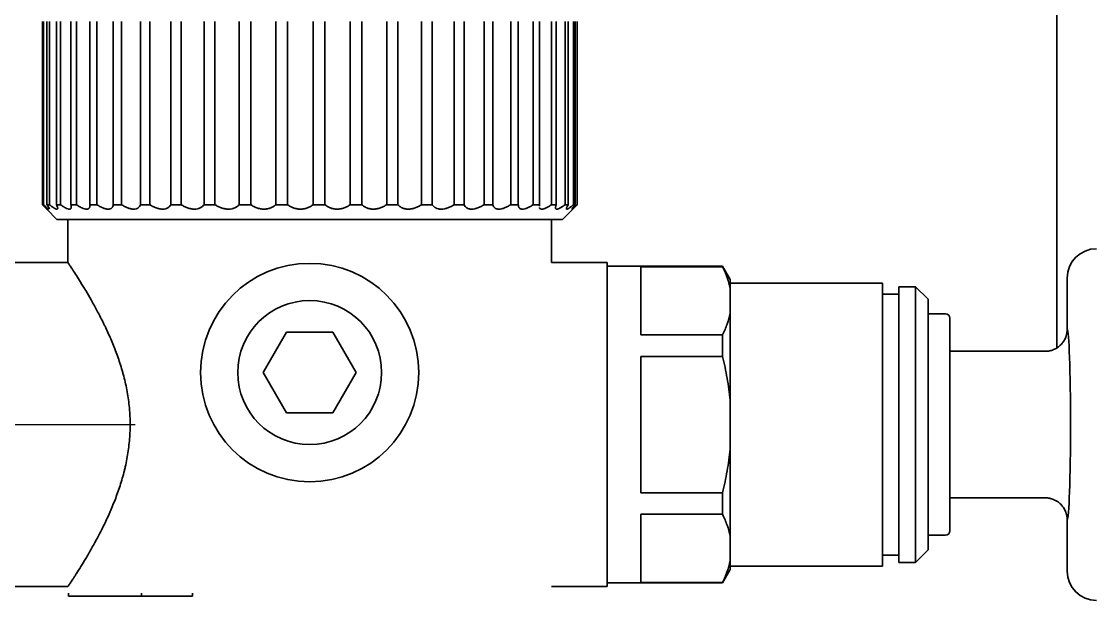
# Model space of a CAD drawing. Header units: inches. Extents: x 885 to 6823, y 710 to 5493.
# Drawn here: x 6583.1 to 6656.5, y 2264.9 to 2304.4 of the extents above; entities that cross this region are included whole.
import ezdxf

# ---------------------------------------------------------------- set-up
doc = ezdxf.new("R2010")
doc.units = ezdxf.units.IN
doc.layers.add('1', color=7, linetype='Continuous', true_color=0xffffff)

# ---------------------------------------------------------------- blocks, each defined once
blk = doc.blocks.new('A$C773D0E90')
at = {"color": 4}
blk.add_line((-50, 0), (50, 0), dxfattribs=at)

msp = doc.modelspace()

# ---------------------------------------------------------------- linework, layer by layer
at = {"layer": '1', "color": 7, "linetype": 'Continuous', "lineweight": 35}
for p, q in [((6653.758, 2282.088), (6653.758, 2353.056)), ((6584.529, 2304.355), (6584.529, 2291.856)), ((6584.585, 2291.856), (6584.585, 2304.355)), ((6584.828, 2304.355), (6584.828, 2291.856)), ((6584.995, 2291.856), (6584.995, 2304.355)), ((6585.475, 2304.355), (6585.475, 2291.856)), ((6585.751, 2291.856), (6585.751, 2304.355)), ((6586.46, 2304.355), (6586.46, 2291.856)), ((6586.837, 2291.856), (6586.837, 2304.355)), ((6587.761, 2304.355), (6587.761, 2291.856)), ((6588.234, 2291.856), (6588.234, 2304.355)), ((6589.354, 2304.355), (6589.354, 2291.856)), ((6589.913, 2291.856), (6589.913, 2304.355)), ((6591.208, 2304.355), (6591.208, 2291.856)), ((6591.842, 2291.856), (6591.842, 2304.355)), ((6593.287, 2304.355), (6593.287, 2291.856)), ((6593.984, 2291.856), (6593.984, 2304.355)), ((6595.55, 2304.355), (6595.55, 2291.856)), ((6596.296, 2291.856), (6596.296, 2304.355)), ((6597.954, 2304.355), (6597.954, 2291.856)), ((6598.735, 2291.856), (6598.735, 2304.355)), ((6600.451, 2304.355), (6600.451, 2291.856)), ((6601.251, 2291.856), (6601.251, 2304.355)), ((6602.993, 2304.355), (6602.993, 2291.856)), ((6603.797, 2291.856), (6603.797, 2304.355)), ((6605.531, 2304.355), (6605.531, 2291.856)), ((6606.323, 2291.856), (6606.323, 2304.355)), ((6608.014, 2304.355), (6608.014, 2291.856)), ((6608.779, 2291.856), (6608.779, 2304.355)), ((6610.395, 2304.355), (6610.395, 2291.856)), ((6611.118, 2291.856), (6611.118, 2304.355)), ((6612.628, 2304.355), (6612.628, 2291.856)), ((6613.294, 2291.856), (6613.294, 2304.355)), ((6614.668, 2304.355), (6614.668, 2291.856)), ((6615.266, 2291.856), (6615.266, 2304.355)), ((6616.477, 2304.355), (6616.477, 2291.856)), ((6616.994, 2291.856), (6616.994, 2304.355)), ((6618.018, 2304.355), (6618.018, 2291.856)), ((6618.445, 2291.856), (6618.445, 2304.355)), ((6619.263, 2304.355), (6619.263, 2291.856)), ((6619.59, 2291.856), (6619.59, 2304.355)), ((6620.186, 2304.355), (6620.186, 2291.856)), ((6620.408, 2291.856), (6620.408, 2304.355)), ((6620.77, 2304.355), (6620.77, 2291.856)), ((6620.882, 2291.856), (6620.882, 2304.355)), ((6621.004, 2304.355), (6621.004, 2291.856)), ((6621.008, 2291.856), (6621.008, 2304.355)), ((6584.529, 2291.856), (6584.585, 2291.856)), ((6584.808, 2291.556), (6585.508, 2290.856)), ((6584.828, 2291.856), (6584.995, 2291.856)), ((6585.475, 2291.856), (6585.751, 2291.856)), ((6586.46, 2291.856), (6586.837, 2291.856)), ((6587.761, 2291.856), (6588.234, 2291.856)), ((6589.354, 2291.856), (6589.913, 2291.856)), ((6591.208, 2291.856), (6591.842, 2291.856)), ((6593.287, 2291.856), (6593.984, 2291.856)), ((6595.55, 2291.856), (6596.296, 2291.856)), ((6597.954, 2291.856), (6598.735, 2291.856)), ((6600.451, 2291.856), (6601.251, 2291.856)), ((6602.993, 2291.856), (6603.797, 2291.856)), ((6605.531, 2291.856), (6606.323, 2291.856)), ((6608.014, 2291.856), (6608.779, 2291.856)), ((6610.395, 2291.856), (6611.118, 2291.856)), ((6612.628, 2291.856), (6613.294, 2291.856)), ((6614.668, 2291.856), (6615.266, 2291.856)), ((6616.477, 2291.856), (6616.994, 2291.856)), ((6618.018, 2291.856), (6618.445, 2291.856)), ((6618.445, 2291.856), (6618.432, 2291.747)), ((6619.263, 2291.856), (6619.59, 2291.856)), ((6620.008, 2290.856), (6621.008, 2291.856)), ((6620.186, 2291.856), (6620.408, 2291.856)), ((6620.77, 2291.856), (6620.882, 2291.856)), ((6621.008, 2291.856), (6621.004, 2291.856)), ((6585.508, 2290.856), (6620.008, 2290.856)), ((6586.258, 2290.856), (6586.258, 2287.906)), ((6619.258, 2287.906), (6619.258, 2290.856)), ((6586.258, 2287.906), (6582.458, 2287.906)), ((6623.058, 2287.906), (6619.258, 2287.906)), ((6623.058, 2287.906), (6623.058, 2265.806)), ((6630.934, 2287.656), (6623.058, 2287.656)), ((6625.358, 2287.622), (6625.358, 2282.977)), ((6625.358, 2287.622), (6630.934, 2287.622)), ((6630.934, 2287.656), (6630.934, 2287.622)), ((6631.458, 2286.747), (6630.934, 2287.656)), ((6654.458, 2286.857), (6654.458, 2283.355)), ((6631.458, 2286.747), (6631.458, 2286.132)), ((6641.858, 2286.506), (6631.458, 2286.506)), ((6631.458, 2286.132), (6631.458, 2284.467)), ((6641.858, 2267.206), (6641.858, 2286.506)), ((6642.958, 2267.456), (6642.958, 2286.256)), ((6644.108, 2286.256), (6642.958, 2286.256)), ((6644.108, 2267.456), (6644.108, 2286.256)), ((6644.958, 2285.406), (6644.108, 2286.256)), ((6642.958, 2285.756), (6641.858, 2285.756)), ((6644.958, 2268.306), (6644.958, 2285.406)), ((6631.458, 2278.521), (6631.458, 2284.467)), ((6646.158, 2284.406), (6644.958, 2284.406)), ((6646.458, 2284.106), (6646.458, 2269.606)), ((6599.583, 2280.406), (6601.171, 2283.156)), ((6601.171, 2283.156), (6604.346, 2283.156)), ((6604.346, 2283.156), (6605.934, 2280.406)), ((6630.934, 2282.977), (6625.358, 2282.977)), ((6630.934, 2281.501), (6630.934, 2282.977)), ((6652.957, 2281.856), (6646.458, 2281.856)), ((6625.358, 2281.501), (6625.358, 2272.21)), ((6625.358, 2281.501), (6630.934, 2281.501)), ((6601.171, 2277.656), (6599.583, 2280.406)), ((6605.934, 2280.406), (6604.346, 2277.656)), ((6631.458, 2278.521), (6631.458, 2275.19)), ((6604.346, 2277.656), (6601.171, 2277.656)), ((6631.458, 2269.244), (6631.458, 2275.19)), ((6630.934, 2272.21), (6625.358, 2272.21)), ((6630.934, 2270.734), (6630.934, 2272.21)), ((6646.458, 2271.856), (6652.957, 2271.856)), ((6625.358, 2270.734), (6625.358, 2266.089)), ((6630.934, 2270.734), (6625.358, 2270.734)), ((6654.458, 2270.356), (6654.458, 2266.854)), ((6631.458, 2269.244), (6631.458, 2267.579)), ((6644.958, 2269.306), (6646.158, 2269.306)), ((6641.858, 2267.956), (6642.958, 2267.956)), ((6644.108, 2267.456), (6644.958, 2268.306)), ((6631.458, 2266.964), (6631.458, 2267.579)), ((6631.458, 2267.206), (6641.858, 2267.206)), ((6642.958, 2267.456), (6644.108, 2267.456)), ((6630.934, 2266.056), (6631.458, 2266.964)), ((6582.458, 2265.806), (6586.258, 2265.806)), ((6619.258, 2265.806), (6623.058, 2265.806)), ((6623.058, 2266.056), (6630.934, 2266.056)), ((6625.358, 2266.089), (6630.934, 2266.089)), ((6630.934, 2266.056), (6630.934, 2266.089)), ((6586.289, 2265.156), (6586.289, 2265.356)), ((6591.289, 2265.156), (6586.289, 2265.156)), ((6591.289, 2265.356), (6591.289, 2265.156)), ((6594.753, 2265.156), (6591.289, 2265.156)), ((6594.753, 2265.356), (6594.753, 2265.156))]:
    msp.add_line(p, q, dxfattribs=at)
for radius in [7.45, 4.91]:
    msp.add_circle((6602.758, 2280.406), radius, dxfattribs=at)
for centre, start, end in [((6646.158, 2284.106), 0, 90), ((6646.158, 2269.606), 270, 0)]:
    msp.add_arc(centre, 0.3, start, end, dxfattribs=at)
for centre, major_axis, ratio, start_param, end_param in [((6656.459, 2286.854), (-1.416, 1.416), 0.998783, 5.498396, 7.067974), ((6654.456, 2276.856), (0, 6.5), 0.034921, 3.149644, 6.275135), ((6656.459, 2266.857), (-1.416, -1.416), 0.998783, 5.498396, 7.067974)]:
    msp.add_ellipse(centre, major_axis=major_axis, ratio=ratio, start_param=start_param, end_param=end_param, dxfattribs=at)
for points, knots in [([(6584.808, 2291.556), (6584.808, 2291.555), (6584.801, 2291.563), (6584.782, 2291.584), (6584.774, 2291.593), (6584.759, 2291.609), (6584.754, 2291.614), (6584.743, 2291.626), (6584.737, 2291.633), (6584.706, 2291.666), (6584.676, 2291.698), (6584.634, 2291.744), (6584.625, 2291.753), (6584.607, 2291.772), (6584.579, 2291.802), (6584.55, 2291.834), (6584.529, 2291.856)], [0, 0, 0, 0, 0.249367, 0.249367, 0.374472, 0.374472, 0.437025, 0.437025, 0.499578, 0.499578, 0.749789, 0.749789, 0.812342, 0.812342, 0.874894, 1, 1, 1, 1]), ([(6584.585, 2291.856), (6584.634, 2291.812), (6584.68, 2291.772), (6584.743, 2291.717), (6584.764, 2291.7), (6584.793, 2291.676), (6584.803, 2291.668), (6584.822, 2291.654), (6584.831, 2291.646), (6584.874, 2291.613), (6584.904, 2291.592), (6584.94, 2291.571), (6584.951, 2291.565), (6584.961, 2291.561), (6584.962, 2291.56), (6584.963, 2291.56)], [0, 0, 0, 0, 0.281621, 0.281621, 0.422431, 0.422431, 0.492836, 0.492836, 0.563241, 0.563241, 0.844862, 0.844862, 0.985673, 0.985673, 1, 1, 1, 1]), ([(6584.998, 2291.572), (6584.998, 2291.573), (6584.997, 2291.575), (6584.997, 2291.581), (6584.996, 2291.585), (6584.993, 2291.594), (6584.988, 2291.608), (6584.98, 2291.626), (6584.965, 2291.653), (6584.957, 2291.667), (6584.937, 2291.7), (6584.926, 2291.717), (6584.889, 2291.771), (6584.86, 2291.812), (6584.828, 2291.856)], [0, 0, 0, 0, 0.043291, 0.043291, 0.123017, 0.123017, 0.202743, 0.362194, 0.362194, 0.521646, 0.521646, 0.681097, 0.681097, 1, 1, 1, 1]), ([(6584.995, 2291.856), (6585.05, 2291.812), (6585.103, 2291.772), (6585.179, 2291.717), (6585.204, 2291.7), (6585.24, 2291.676), (6585.252, 2291.668), (6585.275, 2291.654), (6585.286, 2291.646), (6585.342, 2291.613), (6585.381, 2291.592), (6585.433, 2291.571), (6585.449, 2291.565), (6585.471, 2291.559), (6585.478, 2291.558), (6585.491, 2291.556), (6585.498, 2291.556), (6585.526, 2291.555), (6585.542, 2291.563), (6585.554, 2291.581), (6585.556, 2291.585), (6585.559, 2291.594), (6585.562, 2291.608), (6585.562, 2291.626), (6585.559, 2291.653), (6585.555, 2291.667), (6585.546, 2291.7), (6585.54, 2291.717), (6585.518, 2291.771), (6585.499, 2291.812), (6585.475, 2291.856)], [0, 0, 0, 0, 0.125, 0.125, 0.1875, 0.1875, 0.21875, 0.21875, 0.25, 0.25, 0.375, 0.375, 0.4375, 0.4375, 0.46875, 0.46875, 0.5, 0.5, 0.625, 0.625, 0.65625, 0.65625, 0.6875, 0.75, 0.75, 0.8125, 0.8125, 0.875, 0.875, 1, 1, 1, 1]), ([(6585.751, 2291.856), (6585.811, 2291.812), (6585.871, 2291.772), (6585.957, 2291.717), (6585.985, 2291.7), (6586.027, 2291.676), (6586.041, 2291.668), (6586.068, 2291.654), (6586.082, 2291.646), (6586.148, 2291.613), (6586.197, 2291.592), (6586.263, 2291.571), (6586.284, 2291.565), (6586.314, 2291.559), (6586.324, 2291.558), (6586.342, 2291.556), (6586.351, 2291.556), (6586.393, 2291.555), (6586.42, 2291.563), (6586.446, 2291.581), (6586.451, 2291.585), (6586.46, 2291.594), (6586.471, 2291.608), (6586.479, 2291.626), (6586.487, 2291.653), (6586.489, 2291.667), (6586.49, 2291.7), (6586.49, 2291.717), (6586.483, 2291.771), (6586.474, 2291.812), (6586.46, 2291.856)], [0, 0, 0, 0, 0.125, 0.125, 0.1875, 0.1875, 0.21875, 0.21875, 0.25, 0.25, 0.375, 0.375, 0.4375, 0.4375, 0.46875, 0.46875, 0.5, 0.5, 0.625, 0.625, 0.65625, 0.65625, 0.6875, 0.75, 0.75, 0.8125, 0.8125, 0.875, 0.875, 1, 1, 1, 1]), ([(6586.837, 2291.856), (6586.902, 2291.812), (6586.967, 2291.772), (6587.062, 2291.717), (6587.093, 2291.7), (6587.14, 2291.676), (6587.156, 2291.668), (6587.187, 2291.654), (6587.202, 2291.646), (6587.277, 2291.613), (6587.334, 2291.592), (6587.414, 2291.571), (6587.44, 2291.565), (6587.477, 2291.559), (6587.489, 2291.558), (6587.513, 2291.556), (6587.524, 2291.556), (6587.579, 2291.555), (6587.616, 2291.563), (6587.656, 2291.581), (6587.663, 2291.585), (6587.677, 2291.594), (6587.697, 2291.608), (6587.713, 2291.626), (6587.731, 2291.653), (6587.739, 2291.667), (6587.751, 2291.7), (6587.756, 2291.717), (6587.765, 2291.771), (6587.765, 2291.812), (6587.761, 2291.856)], [0, 0, 0, 0, 0.125, 0.125, 0.1875, 0.1875, 0.21875, 0.21875, 0.25, 0.25, 0.375, 0.375, 0.4375, 0.4375, 0.46875, 0.46875, 0.5, 0.5, 0.625, 0.625, 0.65625, 0.65625, 0.6875, 0.75, 0.75, 0.8125, 0.8125, 0.875, 0.875, 1, 1, 1, 1]), ([(6588.234, 2291.856), (6588.302, 2291.812), (6588.37, 2291.772), (6588.472, 2291.717), (6588.506, 2291.7), (6588.557, 2291.676), (6588.574, 2291.668), (6588.608, 2291.654), (6588.625, 2291.646), (6588.708, 2291.613), (6588.772, 2291.592), (6588.864, 2291.571), (6588.894, 2291.565), (6588.938, 2291.559), (6588.952, 2291.558), (6588.98, 2291.556), (6588.994, 2291.556), (6589.06, 2291.555), (6589.107, 2291.563), (6589.159, 2291.581), (6589.169, 2291.585), (6589.189, 2291.594), (6589.216, 2291.608), (6589.24, 2291.626), (6589.269, 2291.653), (6589.281, 2291.667), (6589.304, 2291.7), (6589.314, 2291.717), (6589.338, 2291.771), (6589.349, 2291.812), (6589.354, 2291.856)], [0, 0, 0, 0, 0.125, 0.125, 0.1875, 0.1875, 0.21875, 0.21875, 0.25, 0.25, 0.375, 0.375, 0.4375, 0.4375, 0.46875, 0.46875, 0.5, 0.5, 0.625, 0.625, 0.65625, 0.65625, 0.6875, 0.75, 0.75, 0.8125, 0.8125, 0.875, 0.875, 1, 1, 1, 1]), ([(6589.913, 2291.856), (6589.983, 2291.812), (6590.054, 2291.772), (6590.161, 2291.717), (6590.197, 2291.7), (6590.251, 2291.676), (6590.269, 2291.668), (6590.305, 2291.654), (6590.323, 2291.646), (6590.412, 2291.613), (6590.482, 2291.592), (6590.584, 2291.571), (6590.618, 2291.565), (6590.667, 2291.559), (6590.684, 2291.558), (6590.715, 2291.556), (6590.731, 2291.556), (6590.807, 2291.555), (6590.864, 2291.563), (6590.928, 2291.581), (6590.94, 2291.585), (6590.964, 2291.594), (6590.999, 2291.608), (6591.03, 2291.626), (6591.068, 2291.653), (6591.086, 2291.667), (6591.119, 2291.7), (6591.133, 2291.717), (6591.173, 2291.771), (6591.193, 2291.812), (6591.208, 2291.856)], [0, 0, 0, 0, 0.125, 0.125, 0.1875, 0.1875, 0.21875, 0.21875, 0.25, 0.25, 0.375, 0.375, 0.4375, 0.4375, 0.46875, 0.46875, 0.5, 0.5, 0.625, 0.625, 0.65625, 0.65625, 0.6875, 0.75, 0.75, 0.8125, 0.8125, 0.875, 0.875, 1, 1, 1, 1]), ([(6591.842, 2291.856), (6591.913, 2291.812), (6591.984, 2291.772), (6592.094, 2291.717), (6592.131, 2291.7), (6592.187, 2291.676), (6592.206, 2291.668), (6592.244, 2291.654), (6592.263, 2291.646), (6592.357, 2291.613), (6592.431, 2291.592), (6592.541, 2291.571), (6592.578, 2291.565), (6592.632, 2291.559), (6592.65, 2291.558), (6592.685, 2291.556), (6592.703, 2291.556), (6592.788, 2291.555), (6592.852, 2291.563), (6592.926, 2291.581), (6592.941, 2291.585), (6592.969, 2291.594), (6593.01, 2291.608), (6593.048, 2291.626), (6593.096, 2291.653), (6593.118, 2291.667), (6593.16, 2291.7), (6593.179, 2291.717), (6593.233, 2291.771), (6593.262, 2291.812), (6593.287, 2291.856)], [0, 0, 0, 0, 0.125, 0.125, 0.1875, 0.1875, 0.21875, 0.21875, 0.25, 0.25, 0.375, 0.375, 0.4375, 0.4375, 0.46875, 0.46875, 0.5, 0.5, 0.625, 0.625, 0.65625, 0.65625, 0.6875, 0.75, 0.75, 0.8125, 0.8125, 0.875, 0.875, 1, 1, 1, 1]), ([(6593.984, 2291.856), (6594.053, 2291.812), (6594.125, 2291.772), (6594.236, 2291.717), (6594.273, 2291.7), (6594.33, 2291.676), (6594.349, 2291.668), (6594.388, 2291.654), (6594.407, 2291.646), (6594.504, 2291.613), (6594.581, 2291.592), (6594.697, 2291.571), (6594.736, 2291.565), (6594.794, 2291.559), (6594.813, 2291.558), (6594.851, 2291.556), (6594.87, 2291.556), (6594.962, 2291.555), (6595.033, 2291.563), (6595.116, 2291.581), (6595.132, 2291.585), (6595.165, 2291.594), (6595.212, 2291.608), (6595.255, 2291.626), (6595.311, 2291.653), (6595.338, 2291.667), (6595.388, 2291.7), (6595.412, 2291.717), (6595.478, 2291.771), (6595.517, 2291.812), (6595.55, 2291.856)], [0, 0, 0, 0, 0.125, 0.125, 0.1875, 0.1875, 0.21875, 0.21875, 0.25, 0.25, 0.375, 0.375, 0.4375, 0.4375, 0.46875, 0.46875, 0.5, 0.5, 0.625, 0.625, 0.65625, 0.65625, 0.6875, 0.75, 0.75, 0.8125, 0.8125, 0.875, 0.875, 1, 1, 1, 1]), ([(6596.296, 2291.856), (6596.364, 2291.812), (6596.433, 2291.772), (6596.543, 2291.717), (6596.58, 2291.7), (6596.637, 2291.676), (6596.656, 2291.668), (6596.695, 2291.654), (6596.714, 2291.646), (6596.812, 2291.613), (6596.891, 2291.592), (6597.01, 2291.571), (6597.05, 2291.565), (6597.111, 2291.559), (6597.131, 2291.558), (6597.171, 2291.556), (6597.191, 2291.556), (6597.288, 2291.555), (6597.364, 2291.563), (6597.455, 2291.581), (6597.473, 2291.585), (6597.508, 2291.594), (6597.56, 2291.608), (6597.609, 2291.626), (6597.671, 2291.653), (6597.702, 2291.667), (6597.76, 2291.7), (6597.787, 2291.717), (6597.865, 2291.771), (6597.912, 2291.812), (6597.954, 2291.856)], [0, 0, 0, 0, 0.125, 0.125, 0.1875, 0.1875, 0.21875, 0.21875, 0.25, 0.25, 0.375, 0.375, 0.4375, 0.4375, 0.46875, 0.46875, 0.5, 0.5, 0.625, 0.625, 0.65625, 0.65625, 0.6875, 0.75, 0.75, 0.8125, 0.8125, 0.875, 0.875, 1, 1, 1, 1]), ([(6598.735, 2291.856), (6598.798, 2291.812), (6598.865, 2291.772), (6598.971, 2291.717), (6599.007, 2291.7), (6599.062, 2291.676), (6599.081, 2291.668), (6599.119, 2291.654), (6599.139, 2291.646), (6599.235, 2291.613), (6599.314, 2291.592), (6599.435, 2291.571), (6599.476, 2291.565), (6599.538, 2291.559), (6599.558, 2291.558), (6599.599, 2291.556), (6599.62, 2291.556), (6599.721, 2291.555), (6599.8, 2291.563), (6599.897, 2291.581), (6599.916, 2291.585), (6599.953, 2291.594), (6600.009, 2291.608), (6600.062, 2291.626), (6600.131, 2291.653), (6600.164, 2291.667), (6600.228, 2291.7), (6600.259, 2291.717), (6600.348, 2291.771), (6600.402, 2291.812), (6600.451, 2291.856)], [0, 0, 0, 0, 0.125, 0.125, 0.1875, 0.1875, 0.21875, 0.21875, 0.25, 0.25, 0.375, 0.375, 0.4375, 0.4375, 0.46875, 0.46875, 0.5, 0.5, 0.625, 0.625, 0.65625, 0.65625, 0.6875, 0.75, 0.75, 0.8125, 0.8125, 0.875, 0.875, 1, 1, 1, 1]), ([(6601.251, 2291.856), (6601.31, 2291.812), (6601.372, 2291.772), (6601.472, 2291.717), (6601.507, 2291.7), (6601.56, 2291.676), (6601.578, 2291.668), (6601.615, 2291.654), (6601.634, 2291.646), (6601.727, 2291.613), (6601.804, 2291.592), (6601.924, 2291.571), (6601.965, 2291.565), (6602.027, 2291.559), (6602.048, 2291.558), (6602.089, 2291.556), (6602.11, 2291.556), (6602.213, 2291.555), (6602.294, 2291.563), (6602.394, 2291.581), (6602.414, 2291.585), (6602.454, 2291.594), (6602.512, 2291.608), (6602.568, 2291.626), (6602.641, 2291.653), (6602.677, 2291.667), (6602.746, 2291.7), (6602.78, 2291.717), (6602.877, 2291.771), (6602.937, 2291.812), (6602.993, 2291.856)], [0, 0, 0, 0, 0.125, 0.125, 0.1875, 0.1875, 0.21875, 0.21875, 0.25, 0.25, 0.375, 0.375, 0.4375, 0.4375, 0.46875, 0.46875, 0.5, 0.5, 0.625, 0.625, 0.65625, 0.65625, 0.6875, 0.75, 0.75, 0.8125, 0.8125, 0.875, 0.875, 1, 1, 1, 1]), ([(6603.797, 2291.856), (6603.85, 2291.812), (6603.907, 2291.772), (6603.999, 2291.717), (6604.031, 2291.7), (6604.081, 2291.676), (6604.098, 2291.668), (6604.133, 2291.654), (6604.15, 2291.646), (6604.239, 2291.613), (6604.313, 2291.592), (6604.43, 2291.571), (6604.47, 2291.565), (6604.531, 2291.559), (6604.551, 2291.558), (6604.592, 2291.556), (6604.613, 2291.556), (6604.715, 2291.555), (6604.797, 2291.563), (6604.899, 2291.581), (6604.919, 2291.585), (6604.96, 2291.594), (6605.019, 2291.608), (6605.078, 2291.626), (6605.154, 2291.653), (6605.191, 2291.667), (6605.265, 2291.7), (6605.3, 2291.717), (6605.404, 2291.771), (6605.469, 2291.812), (6605.531, 2291.856)], [0, 0, 0, 0, 0.125, 0.125, 0.1875, 0.1875, 0.21875, 0.21875, 0.25, 0.25, 0.375, 0.375, 0.4375, 0.4375, 0.46875, 0.46875, 0.5, 0.5, 0.625, 0.625, 0.65625, 0.65625, 0.6875, 0.75, 0.75, 0.8125, 0.8125, 0.875, 0.875, 1, 1, 1, 1]), ([(6606.323, 2291.856), (6606.368, 2291.812), (6606.419, 2291.772), (6606.502, 2291.717), (6606.531, 2291.7), (6606.577, 2291.676), (6606.592, 2291.668), (6606.624, 2291.654), (6606.64, 2291.646), (6606.723, 2291.613), (6606.792, 2291.592), (6606.903, 2291.571), (6606.941, 2291.565), (6607, 2291.559), (6607.02, 2291.558), (6607.06, 2291.556), (6607.079, 2291.556), (6607.179, 2291.555), (6607.26, 2291.563), (6607.362, 2291.581), (6607.382, 2291.585), (6607.423, 2291.594), (6607.483, 2291.608), (6607.542, 2291.626), (6607.62, 2291.653), (6607.659, 2291.667), (6607.734, 2291.7), (6607.771, 2291.717), (6607.879, 2291.771), (6607.948, 2291.812), (6608.014, 2291.856)], [0, 0, 0, 0, 0.125, 0.125, 0.1875, 0.1875, 0.21875, 0.21875, 0.25, 0.25, 0.375, 0.375, 0.4375, 0.4375, 0.46875, 0.46875, 0.5, 0.5, 0.625, 0.625, 0.65625, 0.65625, 0.6875, 0.75, 0.75, 0.8125, 0.8125, 0.875, 0.875, 1, 1, 1, 1]), ([(6608.779, 2291.856), (6608.817, 2291.812), (6608.86, 2291.772), (6608.932, 2291.717), (6608.957, 2291.7), (6608.998, 2291.676), (6609.011, 2291.668), (6609.04, 2291.654), (6609.054, 2291.646), (6609.129, 2291.613), (6609.192, 2291.592), (6609.296, 2291.571), (6609.331, 2291.565), (6609.387, 2291.559), (6609.406, 2291.558), (6609.443, 2291.556), (6609.462, 2291.556), (6609.557, 2291.555), (6609.635, 2291.563), (6609.735, 2291.581), (6609.755, 2291.585), (6609.795, 2291.594), (6609.855, 2291.608), (6609.914, 2291.626), (6609.992, 2291.653), (6610.03, 2291.667), (6610.107, 2291.7), (6610.145, 2291.717), (6610.255, 2291.771), (6610.326, 2291.812), (6610.395, 2291.856)], [0, 0, 0, 0, 0.125, 0.125, 0.1875, 0.1875, 0.21875, 0.21875, 0.25, 0.25, 0.375, 0.375, 0.4375, 0.4375, 0.46875, 0.46875, 0.5, 0.5, 0.625, 0.625, 0.65625, 0.65625, 0.6875, 0.75, 0.75, 0.8125, 0.8125, 0.875, 0.875, 1, 1, 1, 1]), ([(6611.118, 2291.856), (6611.147, 2291.812), (6611.182, 2291.772), (6611.241, 2291.717), (6611.263, 2291.7), (6611.297, 2291.676), (6611.309, 2291.668), (6611.334, 2291.654), (6611.346, 2291.646), (6611.411, 2291.613), (6611.467, 2291.592), (6611.561, 2291.571), (6611.593, 2291.565), (6611.644, 2291.559), (6611.662, 2291.558), (6611.697, 2291.556), (6611.714, 2291.556), (6611.803, 2291.555), (6611.877, 2291.563), (6611.973, 2291.581), (6611.992, 2291.585), (6612.031, 2291.594), (6612.088, 2291.608), (6612.146, 2291.626), (6612.222, 2291.653), (6612.26, 2291.667), (6612.337, 2291.7), (6612.374, 2291.717), (6612.485, 2291.771), (6612.557, 2291.812), (6612.628, 2291.856)], [0, 0, 0, 0, 0.125, 0.125, 0.1875, 0.1875, 0.21875, 0.21875, 0.25, 0.25, 0.375, 0.375, 0.4375, 0.4375, 0.46875, 0.46875, 0.5, 0.5, 0.625, 0.625, 0.65625, 0.65625, 0.6875, 0.75, 0.75, 0.8125, 0.8125, 0.875, 0.875, 1, 1, 1, 1]), ([(6613.294, 2291.856), (6613.315, 2291.812), (6613.34, 2291.772), (6613.386, 2291.717), (6613.403, 2291.7), (6613.43, 2291.676), (6613.44, 2291.668), (6613.46, 2291.654), (6613.471, 2291.646), (6613.524, 2291.613), (6613.573, 2291.592), (6613.655, 2291.571), (6613.683, 2291.565), (6613.729, 2291.559), (6613.745, 2291.558), (6613.776, 2291.556), (6613.792, 2291.556), (6613.873, 2291.555), (6613.941, 2291.563), (6614.031, 2291.581), (6614.049, 2291.585), (6614.086, 2291.594), (6614.14, 2291.608), (6614.195, 2291.626), (6614.269, 2291.653), (6614.306, 2291.667), (6614.38, 2291.7), (6614.417, 2291.717), (6614.526, 2291.771), (6614.597, 2291.812), (6614.668, 2291.856)], [0, 0, 0, 0, 0.125, 0.125, 0.1875, 0.1875, 0.21875, 0.21875, 0.25, 0.25, 0.375, 0.375, 0.4375, 0.4375, 0.46875, 0.46875, 0.5, 0.5, 0.625, 0.625, 0.65625, 0.65625, 0.6875, 0.75, 0.75, 0.8125, 0.8125, 0.875, 0.875, 1, 1, 1, 1]), ([(6615.266, 2291.856), (6615.276, 2291.812), (6615.292, 2291.772), (6615.324, 2291.717), (6615.336, 2291.7), (6615.356, 2291.676), (6615.363, 2291.668), (6615.379, 2291.654), (6615.387, 2291.646), (6615.429, 2291.613), (6615.468, 2291.592), (6615.536, 2291.571), (6615.561, 2291.565), (6615.6, 2291.559), (6615.614, 2291.558), (6615.641, 2291.556), (6615.655, 2291.556), (6615.727, 2291.555), (6615.788, 2291.563), (6615.87, 2291.581), (6615.887, 2291.585), (6615.92, 2291.594), (6615.971, 2291.608), (6616.022, 2291.626), (6616.091, 2291.653), (6616.126, 2291.667), (6616.197, 2291.7), (6616.232, 2291.717), (6616.337, 2291.771), (6616.407, 2291.812), (6616.477, 2291.856)], [0, 0, 0, 0, 0.125, 0.125, 0.1875, 0.1875, 0.21875, 0.21875, 0.25, 0.25, 0.375, 0.375, 0.4375, 0.4375, 0.46875, 0.46875, 0.5, 0.5, 0.625, 0.625, 0.65625, 0.65625, 0.6875, 0.75, 0.75, 0.8125, 0.8125, 0.875, 0.875, 1, 1, 1, 1]), ([(6616.994, 2291.856), (6616.994, 2291.812), (6617, 2291.772), (6617.017, 2291.717), (6617.024, 2291.7), (6617.037, 2291.676), (6617.041, 2291.668), (6617.051, 2291.654), (6617.057, 2291.646), (6617.086, 2291.613), (6617.116, 2291.592), (6617.17, 2291.571), (6617.189, 2291.565), (6617.221, 2291.559), (6617.233, 2291.558), (6617.255, 2291.556), (6617.267, 2291.556), (6617.328, 2291.555), (6617.381, 2291.563), (6617.454, 2291.581), (6617.468, 2291.585), (6617.498, 2291.594), (6617.544, 2291.608), (6617.591, 2291.626), (6617.654, 2291.653), (6617.687, 2291.667), (6617.752, 2291.7), (6617.785, 2291.717), (6617.885, 2291.771), (6617.951, 2291.812), (6618.018, 2291.856)], [0, 0, 0, 0, 0.125, 0.125, 0.1875, 0.1875, 0.21875, 0.21875, 0.25, 0.25, 0.375, 0.375, 0.4375, 0.4375, 0.46875, 0.46875, 0.5, 0.5, 0.625, 0.625, 0.65625, 0.65625, 0.6875, 0.75, 0.75, 0.8125, 0.8125, 0.875, 0.875, 1, 1, 1, 1]), ([(6618.444, 2291.66), (6618.446, 2291.653), (6618.449, 2291.646), (6618.465, 2291.613), (6618.484, 2291.592), (6618.522, 2291.571), (6618.537, 2291.565), (6618.561, 2291.559), (6618.57, 2291.558), (6618.588, 2291.556), (6618.597, 2291.556), (6618.645, 2291.555), (6618.689, 2291.563), (6618.751, 2291.581), (6618.764, 2291.585), (6618.79, 2291.594), (6618.829, 2291.608), (6618.871, 2291.626), (6618.927, 2291.653), (6618.956, 2291.667), (6619.016, 2291.7), (6619.046, 2291.717), (6619.137, 2291.771), (6619.2, 2291.812), (6619.263, 2291.856)], [0, 0, 0, 0, 0.037999, 0.037999, 0.198333, 0.198333, 0.278499, 0.278499, 0.318583, 0.318583, 0.358666, 0.358666, 0.519, 0.519, 0.559083, 0.559083, 0.599166, 0.679333, 0.679333, 0.7595, 0.7595, 0.839667, 0.839667, 1, 1, 1, 1]), ([(6619.59, 2291.856), (6619.571, 2291.812), (6619.557, 2291.772), (6619.543, 2291.717), (6619.539, 2291.7), (6619.536, 2291.676), (6619.536, 2291.668), (6619.535, 2291.654), (6619.535, 2291.646), (6619.538, 2291.613), (6619.546, 2291.592), (6619.568, 2291.571), (6619.577, 2291.565), (6619.593, 2291.559), (6619.599, 2291.558), (6619.612, 2291.556), (6619.618, 2291.556), (6619.653, 2291.555), (6619.687, 2291.563), (6619.738, 2291.581), (6619.748, 2291.585), (6619.769, 2291.594), (6619.802, 2291.608), (6619.837, 2291.626), (6619.886, 2291.653), (6619.911, 2291.667), (6619.963, 2291.7), (6619.99, 2291.717), (6620.071, 2291.771), (6620.128, 2291.812), (6620.186, 2291.856)], [0, 0, 0, 0, 0.125, 0.125, 0.1875, 0.1875, 0.21875, 0.21875, 0.25, 0.25, 0.375, 0.375, 0.4375, 0.4375, 0.46875, 0.46875, 0.5, 0.5, 0.625, 0.625, 0.65625, 0.65625, 0.6875, 0.75, 0.75, 0.8125, 0.8125, 0.875, 0.875, 1, 1, 1, 1]), ([(6620.408, 2291.856), (6620.38, 2291.812), (6620.356, 2291.772), (6620.327, 2291.717), (6620.318, 2291.7), (6620.307, 2291.676), (6620.304, 2291.668), (6620.298, 2291.654), (6620.295, 2291.646), (6620.284, 2291.613), (6620.281, 2291.592), (6620.286, 2291.571), (6620.29, 2291.565), (6620.298, 2291.559), (6620.301, 2291.558), (6620.308, 2291.556), (6620.311, 2291.556), (6620.333, 2291.555), (6620.356, 2291.563), (6620.393, 2291.581), (6620.401, 2291.585), (6620.418, 2291.594), (6620.443, 2291.608), (6620.471, 2291.626), (6620.51, 2291.653), (6620.531, 2291.667), (6620.575, 2291.7), (6620.598, 2291.717), (6620.668, 2291.771), (6620.718, 2291.812), (6620.77, 2291.856)], [0, 0, 0, 0, 0.125, 0.125, 0.1875, 0.1875, 0.21875, 0.21875, 0.25, 0.25, 0.375, 0.375, 0.4375, 0.4375, 0.46875, 0.46875, 0.5, 0.5, 0.625, 0.625, 0.65625, 0.65625, 0.6875, 0.75, 0.75, 0.8125, 0.8125, 0.875, 0.875, 1, 1, 1, 1]), ([(6620.882, 2291.856), (6620.845, 2291.812), (6620.812, 2291.772), (6620.768, 2291.717), (6620.755, 2291.7), (6620.736, 2291.676), (6620.73, 2291.668), (6620.719, 2291.654), (6620.714, 2291.646), (6620.689, 2291.613), (6620.675, 2291.592), (6620.664, 2291.571), (6620.662, 2291.565), (6620.661, 2291.559), (6620.661, 2291.558), (6620.662, 2291.556), (6620.663, 2291.556), (6620.67, 2291.555), (6620.682, 2291.563), (6620.706, 2291.581), (6620.711, 2291.585), (6620.722, 2291.594), (6620.74, 2291.608), (6620.76, 2291.626), (6620.79, 2291.653), (6620.806, 2291.667), (6620.841, 2291.7), (6620.859, 2291.717), (6620.917, 2291.771), (6620.959, 2291.812), (6621.004, 2291.856)], [0, 0, 0, 0, 0.125, 0.125, 0.1875, 0.1875, 0.21875, 0.21875, 0.25, 0.25, 0.375, 0.375, 0.4375, 0.4375, 0.46875, 0.46875, 0.5, 0.5, 0.625, 0.625, 0.65625, 0.65625, 0.6875, 0.75, 0.75, 0.8125, 0.8125, 0.875, 0.875, 1, 1, 1, 1]), ([(6586.258, 2287.906), (6586.258, 2287.905), (6586.271, 2287.886), (6586.322, 2287.811), (6586.359, 2287.755), (6586.433, 2287.643), (6586.46, 2287.601), (6586.506, 2287.532), (6586.53, 2287.496), (6586.555, 2287.457), (6586.573, 2287.43), (6586.581, 2287.417), (6586.663, 2287.293), (6586.745, 2287.166), (6586.926, 2286.882), (6587.025, 2286.725), (6587.185, 2286.468), (6587.24, 2286.378), (6587.325, 2286.238), (6587.368, 2286.167), (6587.413, 2286.094), (6587.442, 2286.044), (6587.457, 2286.019), (6587.592, 2285.793), (6587.717, 2285.581), (6587.973, 2285.132), (6588.104, 2284.896), (6588.369, 2284.401), (6588.504, 2284.142), (6588.673, 2283.802), (6588.707, 2283.734), (6588.774, 2283.595), (6588.874, 2283.386), (6588.973, 2283.172), (6589.169, 2282.737), (6589.296, 2282.438), (6589.54, 2281.821), (6589.657, 2281.503), (6589.821, 2281.01), (6589.873, 2280.843), (6589.949, 2280.589), (6589.974, 2280.503), (6590.01, 2280.374), (6590.022, 2280.33), (6590.045, 2280.243), (6590.057, 2280.2), (6590.159, 2279.807), (6590.238, 2279.452), (6590.367, 2278.732), (6590.418, 2278.366), (6590.461, 2277.902), (6590.468, 2277.808), (6590.481, 2277.621), (6590.487, 2277.527), (6590.5, 2277.243), (6590.505, 2277.054), (6590.505, 2276.675), (6590.501, 2276.487), (6590.484, 2276.113), (6590.471, 2275.928), (6590.421, 2275.374), (6590.372, 2275.01), (6590.276, 2274.469), (6590.24, 2274.291), (6590.182, 2274.024), (6590.162, 2273.935), (6590.12, 2273.758), (6590.098, 2273.67), (6589.985, 2273.233), (6589.884, 2272.894), (6589.666, 2272.234), (6589.549, 2271.914), (6589.365, 2271.447), (6589.302, 2271.294), (6589.206, 2271.066), (6589.174, 2270.991), (6589.109, 2270.842), (6589.076, 2270.768), (6588.912, 2270.402), (6588.778, 2270.122), (6588.511, 2269.582), (6588.376, 2269.323), (6588.11, 2268.827), (6587.979, 2268.59), (6587.833, 2268.335), (6587.817, 2268.306), (6587.785, 2268.251), (6587.737, 2268.167), (6587.627, 2267.978), (6587.536, 2267.824), (6587.358, 2267.525), (6587.245, 2267.34), (6587.033, 2266.998), (6586.933, 2266.841), (6586.797, 2266.627), (6586.754, 2266.56), (6586.692, 2266.464), (6586.672, 2266.433), (6586.643, 2266.388), (6586.633, 2266.374), (6586.614, 2266.345), (6586.531, 2266.217), (6586.462, 2266.112), (6586.363, 2265.962), (6586.325, 2265.905), (6586.273, 2265.827), (6586.259, 2265.807), (6586.258, 2265.806), (6586.258, 2265.806), (6586.258, 2265.806)], [0, 0, 0, 0, 0.031224, 0.031224, 0.062447, 0.062447, 0.078059, 0.078059, 0.085865, 0.089768, 0.089768, 0.093671, 0.093671, 0.124895, 0.124895, 0.156118, 0.156118, 0.17173, 0.17173, 0.179536, 0.183439, 0.183439, 0.187342, 0.187342, 0.218566, 0.218566, 0.249789, 0.249789, 0.281013, 0.281013, 0.288819, 0.288819, 0.296625, 0.312237, 0.312237, 0.34346, 0.34346, 0.374684, 0.374684, 0.390296, 0.390296, 0.398102, 0.398102, 0.402005, 0.402005, 0.405908, 0.405908, 0.437131, 0.437131, 0.468355, 0.468355, 0.476161, 0.476161, 0.483967, 0.483967, 0.499578, 0.499578, 0.51519, 0.51519, 0.530802, 0.530802, 0.562026, 0.562026, 0.577638, 0.577638, 0.585444, 0.585444, 0.593249, 0.593249, 0.624473, 0.624473, 0.655697, 0.655697, 0.671309, 0.671309, 0.679114, 0.679114, 0.68692, 0.68692, 0.718144, 0.718144, 0.749368, 0.749368, 0.780591, 0.780591, 0.784494, 0.784494, 0.788397, 0.796203, 0.811815, 0.811815, 0.843039, 0.843039, 0.874262, 0.874262, 0.889874, 0.889874, 0.89768, 0.89768, 0.901583, 0.901583, 0.905486, 0.93671, 0.93671, 0.967933, 0.967933, 0.999157, 0.999157, 1, 1, 1, 1]), ([(6631.458, 2286.132), (6631.409, 2286.384), (6631.339, 2286.633), (6631.162, 2287.13), (6631.055, 2287.377), (6630.934, 2287.622)], [0, 0, 0, 0, 0.5, 0.5, 1, 1, 1, 1]), ([(6630.934, 2282.977), (6631.055, 2283.222), (6631.162, 2283.469), (6631.339, 2283.965), (6631.409, 2284.215), (6631.458, 2284.467)], [0, 0, 0, 0, 0.5, 0.5, 1, 1, 1, 1]), ([(6654.458, 2283.355), (6654.458, 2283.256), (6654.449, 2283.159), (6654.42, 2283.015), (6654.408, 2282.968), (6654.387, 2282.897), (6654.379, 2282.873), (6654.362, 2282.827), (6654.353, 2282.804), (6654.306, 2282.69), (6654.26, 2282.604), (6654.192, 2282.502), (6654.178, 2282.482), (6654.149, 2282.443), (6654.134, 2282.423), (6654.086, 2282.366), (6654.053, 2282.33), (6653.95, 2282.226), (6653.874, 2282.164), (6653.772, 2282.095), (6653.751, 2282.082), (6653.708, 2282.057), (6653.687, 2282.044), (6653.622, 2282.01), (6653.534, 2281.968), (6653.442, 2281.935), (6653.371, 2281.913), (6653.348, 2281.907), (6653.3, 2281.895), (6653.275, 2281.889), (6653.203, 2281.875), (6653.154, 2281.868), (6653.08, 2281.86), (6653.044, 2281.858), (6653.007, 2281.856), (6652.988, 2281.856), (6652.982, 2281.856), (6652.97, 2281.856), (6652.963, 2281.856), (6652.957, 2281.856)], [0, 0, 0, 0, 0.125, 0.125, 0.1875, 0.1875, 0.21875, 0.21875, 0.25, 0.25, 0.375, 0.375, 0.40625, 0.40625, 0.4375, 0.4375, 0.5, 0.5, 0.625, 0.625, 0.65625, 0.65625, 0.6875, 0.6875, 0.75, 0.8125, 0.8125, 0.84375, 0.84375, 0.875, 0.875, 0.9375, 0.9375, 0.96875, 0.984375, 0.984375, 0.992187, 0.992187, 1, 1, 1, 1]), ([(6631.458, 2278.521), (6631.409, 2279.024), (6631.339, 2279.524), (6631.162, 2280.517), (6631.055, 2281.01), (6630.934, 2281.501)], [0, 0, 0, 0, 0.5, 0.5, 1, 1, 1, 1]), ([(6630.934, 2272.21), (6631.055, 2272.701), (6631.162, 2273.194), (6631.339, 2274.187), (6631.409, 2274.687), (6631.458, 2275.19)], [0, 0, 0, 0, 0.5, 0.5, 1, 1, 1, 1]), ([(6652.957, 2271.856), (6652.963, 2271.856), (6652.97, 2271.856), (6652.982, 2271.855), (6652.988, 2271.855), (6653.007, 2271.855), (6653.044, 2271.853), (6653.08, 2271.851), (6653.154, 2271.843), (6653.203, 2271.836), (6653.275, 2271.822), (6653.3, 2271.816), (6653.348, 2271.804), (6653.371, 2271.798), (6653.442, 2271.776), (6653.534, 2271.743), (6653.622, 2271.701), (6653.687, 2271.667), (6653.708, 2271.655), (6653.751, 2271.629), (6653.772, 2271.616), (6653.874, 2271.547), (6653.95, 2271.485), (6654.053, 2271.382), (6654.086, 2271.345), (6654.134, 2271.288), (6654.149, 2271.268), (6654.178, 2271.229), (6654.192, 2271.209), (6654.26, 2271.107), (6654.306, 2271.021), (6654.353, 2270.907), (6654.362, 2270.884), (6654.379, 2270.838), (6654.387, 2270.814), (6654.408, 2270.743), (6654.42, 2270.696), (6654.449, 2270.552), (6654.458, 2270.455), (6654.458, 2270.356)], [0, 0, 0, 0, 0.007813, 0.007813, 0.015625, 0.015625, 0.03125, 0.0625, 0.0625, 0.125, 0.125, 0.15625, 0.15625, 0.1875, 0.1875, 0.25, 0.3125, 0.3125, 0.34375, 0.34375, 0.375, 0.375, 0.5, 0.5, 0.5625, 0.5625, 0.59375, 0.59375, 0.625, 0.625, 0.75, 0.75, 0.78125, 0.78125, 0.8125, 0.8125, 0.875, 0.875, 1, 1, 1, 1]), ([(6631.458, 2269.244), (6631.409, 2269.496), (6631.339, 2269.746), (6631.162, 2270.242), (6631.055, 2270.489), (6630.934, 2270.734)], [0, 0, 0, 0, 0.5, 0.5, 1, 1, 1, 1]), ([(6630.934, 2266.089), (6631.055, 2266.335), (6631.162, 2266.581), (6631.339, 2267.078), (6631.409, 2267.327), (6631.458, 2267.579)], [0, 0, 0, 0, 0.5, 0.5, 1, 1, 1, 1])]:
    msp.add_open_spline(points, degree=3, knots=knots, dxfattribs=at)

# ---------------------------------------------------------------- block references
msp.add_blockref('A$C773D0E90', (6540.858, 2276.856))

doc.saveas('drawing.dxf')
